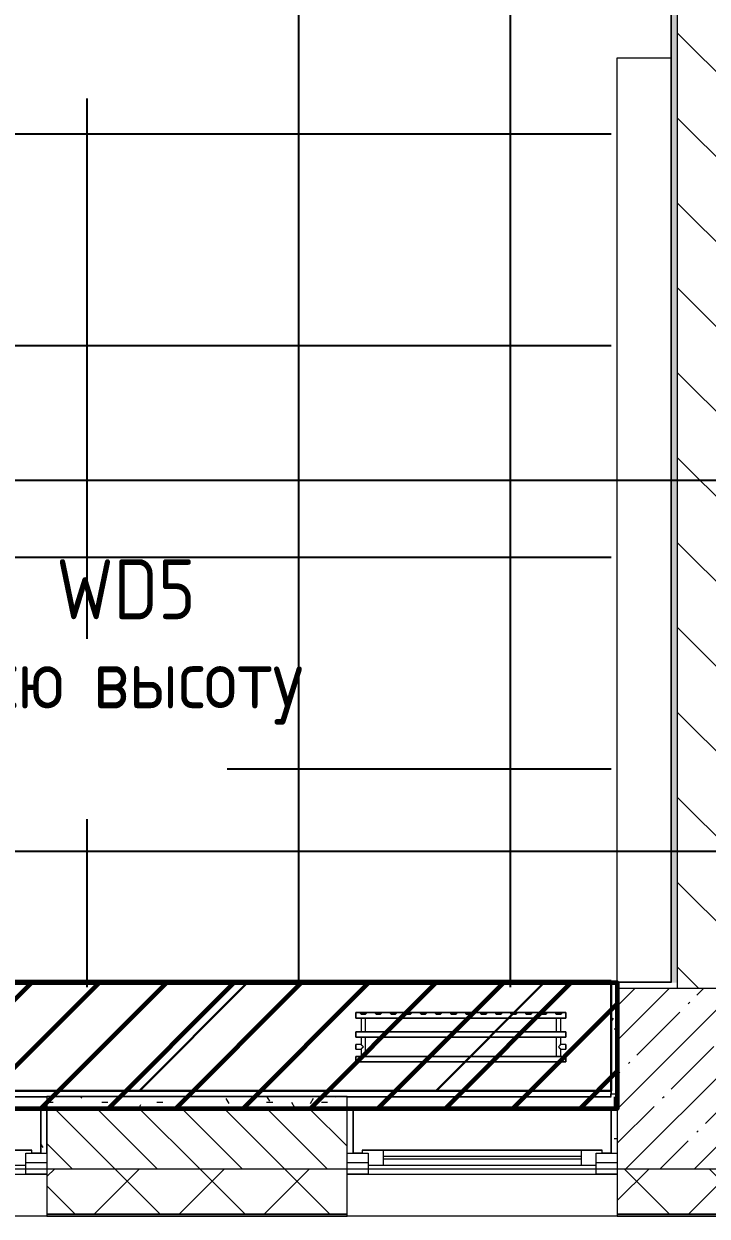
# Model space of a CAD drawing. Header units: millimetres. Extents: x -213911 to 415037, y -3642 to 107391.
# Drawn here: x 27298 to 29574, y -394 to 3577 of the extents above; entities that cross this region are included whole.
import ezdxf

# ---------------------------------------------------------------- set-up
doc = ezdxf.new("R2010")
doc.units = ezdxf.units.MM
for name, color, linetype, lineweight in [('1)CF2', 3, 'Continuous', 30), ('5.5) Перег WD5', 3, 'Continuous', 40), ('7.7) CF4 монтаж НЗ', 134, 'Continuous', 60), ('A-FLOR', 7, 'Continuous', 9), ('A-GLAZ', 7, 'Continuous', 9), ('A-GLAZ-1', 7, 'Continuous', 5), ('A-WALL', 7, 'Continuous', 5), ('I-WALL', 7, 'Continuous', 5), ('S-COLS', 7, 'Continuous', 9), ('S-COLS-1', 7, 'Continuous', 5)]:
    doc.layers.add(name, color=color, linetype=linetype, lineweight=lineweight)
doc.layers.add('3) CF4 монтаж', color=104, linetype='Continuous')
for name, color, linetype, lineweight, true_color in [('A-WALL-1', 9, 'Continuous', 5, 0x808080), ('A-WALL-FNSH-1', 9, 'Continuous', 5, 0x808080), ('M-EQPM-1', 7, 'Continuous', 9, 0xb2b2b2)]:
    doc.layers.add(name, color=color, linetype=linetype, lineweight=lineweight, true_color=true_color)
doc.styles.add('GOST Common_1', font='', dxfattribs={"width": 0.9, "height": 250})
doc.styles.add('ISOCPEUR_1', font='isocpeur.ttf', dxfattribs={"height": 350})
doc.styles.add('ISOCPEUR_4', font='isocpeur.ttf', dxfattribs={"width": 0.9, "height": 1000})
doc.styles.get('GOST Common_1').set_extended_font_data('GOST Common')
doc.dimstyles.new('ISO-2_0_0_9К_Средний_округл2', dxfattribs={"dimscale": 304.8, "dimtxt": 199.196235, "dimasz": 0.492126, "dimexe": 0.393701, "dimexo": 0, "dimgap": 0, "dimtad": 1, "dimdec": 0, "dimrnd": 10, "dimzin": 0, "dimdsep": 46, "dimtxsty": 'ISOCPEUR_1', "dimblk1": 'OBLIQUE', "dimblk2": 'OBLIQUE', "dimsah": 1, "dimcen": 0.09, "dimdle": 0.393701, "dimazin": 0, "dimtfac": 1, "dimtdec": 4, "dimtix": 1, "dimtmove": 0, "dimatfit": 3, "dimfxl": 1, "dimtvp": 1, "dimtolj": 1, "dimtzin": 0, "dimarcsym": 2})
doc.dimstyles.new('ISO-2_0_0_9К_Средний_округл2_1', dxfattribs={"dimscale": 304.8, "dimtxt": 995.981176, "dimasz": 2.46063, "dimexe": 1.968504, "dimexo": 0, "dimgap": 0, "dimtad": 1, "dimdec": 0, "dimrnd": 10, "dimzin": 0, "dimdsep": 46, "dimtxsty": 'ISOCPEUR_4', "dimblk1": 'OBLIQUE', "dimblk2": 'OBLIQUE', "dimsah": 1, "dimcen": 0.09, "dimdle": 1.968504, "dimazin": 0, "dimtfac": 1, "dimtdec": 4, "dimtix": 1, "dimtmove": 0, "dimatfit": 3, "dimfxl": 1, "dimtvp": 1, "dimtolj": 1, "dimtzin": 0, "dimarcsym": 2})
pattern_1 = [(0, (64.7, -136.06), (243.84, 60.96), [20.117, -162.763, 20.117, -162.763, -975.36]), (0, (64.7, -136.06), (243.84, 60.96), [-365.76, 20.117, -345.643, 20.117, -162.763, -426.72]), (0, (64.7, -136.06), (243.84, 60.96), [-914.4, 20.117, -101.803, 20.117, -284.683]), (120, (156.14, -105.58), (-174.71291, 180.69163), [20.117, -162.763, 20.117, -162.763, -975.36]), (120, (156.14, -105.58), (-174.71291, 180.69163), [-365.76, 20.117, -345.643, 20.117, -162.763, -426.72]), (120, (156.14, -105.58), (-174.71291, 180.69163), [-914.4, 20.117, -101.803, 20.117, -284.683]), (240, (186.62, 16.34), (-69.12709, -241.65163), [20.117, -162.763, 20.117, -162.763, -975.36]), (240, (186.62, 16.34), (-69.12709, -241.65163), [-365.76, 20.117, -345.643, 20.117, -162.763, -426.72]), (240, (186.62, 16.34), (-69.12709, -241.65163), [-914.4, 20.117, -101.803, 20.117, -284.683])]

# ---------------------------------------------------------------- blocks, each defined once
blk = doc.blocks.new('BSC_Колонна _Прямоугольная - 600х600-V6-Объем проектирования 1 этажа')
at = {"layer": 'S-COLS-1'}
h = blk.add_hatch(dxfattribs=at)
h.set_pattern_fill('FP_10', color=256, style=0, pattern_type=2)
h.set_pattern_definition([(45, (-29509.74, -200), (-114.04925, 114.04925), []), (45, (-29395.7, -200), (-114.04925, 114.04925), [201.613, -40.323, 6.706, -33.617])])
h.paths.add_polyline_path([(300, -300), (300, 300), (-300, 300), (-300, -300)])
for p, q in [((300, 300), (-300, 300)), ((-300, 300), (-300, -300)), ((300, -300), (300, 300)), ((-300, -300), (300, -300))]:
    blk.add_line(p, q, dxfattribs=at)
blk = doc.blocks.new('120_Окно_СКБ_1Ст - 120_Окно_СКБ_1Ст 900х2500_h_-V150-Объем проектирования 1 этажа')
at = {"layer": 'A-GLAZ'}
for p, q in [((-450, -127), (-450, -57)), ((-450, -57), (-380, -57)), ((-380, -57), (-380, -127)), ((380, -127), (380, -57)), ((380, -57), (450, -57)), ((450, -57), (450, -127)), ((380, -87), (-380, -87)), ((-380, -87), (-380, -127)), ((-330, -137), (-330, -87)), ((330, -137), (330, -87)), ((380, -127), (380, -87)), ((-380, -127), (-450, -127)), ((-380, -127), (-400, -127)), ((-400, -127), (-400, -137)), ((-400, -137), (400, -137)), ((400, -137), (-400, -137)), ((450, -127), (380, -127)), ((400, -127), (380, -127)), ((400, -137), (400, -127))]:
    blk.add_line(p, q, dxfattribs=at)
at = {"layer": 'A-GLAZ-1'}
for p, q in [((450, -57), (-450, -57)), ((-330, -107), (330, -107)), ((330, -117), (-330, -117)), ((-430, -127), (-400, -127)), ((400, -127), (430, -127))]:
    blk.add_line(p, q, dxfattribs=at)
blk = doc.blocks.new('120_Окно_СКБ_1Ст - 120_Окно_СКБ_1Ст 900х2500_h_-V151-Объем проектирования 1 этажа')
at = {"layer": 'A-GLAZ'}
for p, q in [((-450, -127), (-450, -57)), ((-450, -57), (-380, -57)), ((-380, -57), (-380, -127)), ((380, -127), (380, -57)), ((380, -57), (450, -57)), ((450, -57), (450, -127)), ((380, -87), (-380, -87)), ((-380, -87), (-380, -127)), ((-330, -137), (-330, -87)), ((330, -137), (330, -87)), ((380, -127), (380, -87)), ((-380, -127), (-450, -127)), ((-380, -127), (-400, -127)), ((-400, -127), (-400, -137)), ((-400, -137), (400, -137)), ((400, -137), (-400, -137)), ((450, -127), (380, -127)), ((400, -127), (380, -127)), ((400, -137), (400, -127))]:
    blk.add_line(p, q, dxfattribs=at)
at = {"layer": 'A-GLAZ-1'}
for p, q in [((450, -57), (-450, -57)), ((-330, -107), (330, -107)), ((330, -117), (-330, -117)), ((-430, -127), (-400, -127)), ((400, -127), (430, -127))]:
    blk.add_line(p, q, dxfattribs=at)
blk = doc.blocks.new('radiator_prado_classic_z_tip_30_po exemplyaru - Classic Z Тип 30-500-V224-Объем проектирования 1 этажа')
at = {"layer": 'M-EQPM-1'}
for p, q in [((0, 228), (0, 210)), ((700, 228), (0, 228)), ((0, 210), (0, 228)), ((0, 228), (12.5, 228)), ((0, 210), (700, 210)), ((17.8, 210), (0, 210)), ((12.5, 228), (37.5, 228)), ((37.5, 228), (12.5, 228)), ((12.5, 228), (37.5, 228)), ((12.5, 228), (17.5, 223)), ((12.5, 228), (17.5, 223)), ((32.5, 223), (17.5, 223)), ((17.5, 223), (32.5, 223)), ((17.5, 210), (17.5, 164)), ((17.5, 210), (17.5, 164)), ((17.8, 210), (17.5, 210)), ((17.5, 210), (17.8, 210)), ((17.8, 210), (17.5, 210)), ((17.5, 210), (32.5, 210)), ((32.2, 210), (17.8, 210)), ((17.8, 210), (32.2, 210)), ((23.1, 210), (17.8, 210)), ((26.9, 210), (23.1, 210)), ((32.2, 210), (26.9, 210)), ((32.5, 210), (32.2, 210)), ((32.2, 210), (32.5, 210)), ((32.5, 210), (32.2, 210)), ((667.8, 210), (32.2, 210)), ((32.5, 223), (37.5, 228)), ((37.5, 228), (32.5, 223)), ((32.5, 164), (32.5, 210)), ((32.5, 164), (32.5, 210)), ((37.5, 228), (62.5, 228)), ((62.5, 228), (87.5, 228)), ((87.5, 228), (62.5, 228)), ((62.5, 228), (87.5, 228)), ((62.5, 228), (67.5, 223)), ((62.5, 228), (67.5, 223)), ((82.5, 223), (67.5, 223)), ((67.5, 223), (82.5, 223)), ((82.5, 223), (87.5, 228)), ((87.5, 228), (82.5, 223)), ((87.5, 228), (112.5, 228)), ((112.5, 228), (137.5, 228)), ((137.5, 228), (112.5, 228)), ((112.5, 228), (137.5, 228)), ((112.5, 228), (117.5, 223)), ((112.5, 228), (117.5, 223)), ((132.5, 223), (117.5, 223)), ((117.5, 223), (132.5, 223)), ((132.5, 223), (137.5, 228)), ((137.5, 228), (132.5, 223)), ((137.5, 228), (162.5, 228)), ((162.5, 228), (187.5, 228)), ((187.5, 228), (162.5, 228)), ((162.5, 228), (187.5, 228)), ((162.5, 228), (167.5, 223)), ((162.5, 228), (167.5, 223)), ((182.5, 223), (167.5, 223)), ((167.5, 223), (182.5, 223)), ((182.5, 223), (187.5, 228)), ((187.5, 228), (182.5, 223)), ((187.5, 228), (212.5, 228)), ((212.5, 228), (237.5, 228)), ((237.5, 228), (212.5, 228)), ((212.5, 228), (237.5, 228)), ((212.5, 228), (217.5, 223)), ((212.5, 228), (217.5, 223)), ((232.5, 223), (217.5, 223)), ((217.5, 223), (232.5, 223)), ((232.5, 223), (237.5, 228)), ((237.5, 228), (232.5, 223)), ((237.5, 228), (262.5, 228)), ((262.5, 228), (287.5, 228)), ((287.5, 228), (262.5, 228)), ((262.5, 228), (287.5, 228)), ((262.5, 228), (267.5, 223)), ((262.5, 228), (267.5, 223)), ((282.5, 223), (267.5, 223)), ((267.5, 223), (282.5, 223)), ((282.5, 223), (287.5, 228)), ((287.5, 228), (282.5, 223)), ((287.5, 228), (312.5, 228)), ((312.5, 228), (337.5, 228)), ((337.5, 228), (312.5, 228)), ((312.5, 228), (337.5, 228)), ((312.5, 228), (317.5, 223)), ((312.5, 228), (317.5, 223)), ((332.5, 223), (317.5, 223)), ((317.5, 223), (332.5, 223)), ((332.5, 223), (337.5, 228)), ((337.5, 228), (332.5, 223)), ((337.5, 228), (362.5, 228)), ((362.5, 228), (387.5, 228)), ((387.5, 228), (362.5, 228)), ((362.5, 228), (387.5, 228)), ((362.5, 228), (367.5, 223)), ((362.5, 228), (367.5, 223)), ((382.5, 223), (367.5, 223)), ((367.5, 223), (382.5, 223)), ((382.5, 223), (387.5, 228)), ((387.5, 228), (382.5, 223)), ((387.5, 228), (412.5, 228)), ((412.5, 228), (437.5, 228)), ((437.5, 228), (412.5, 228)), ((412.5, 228), (437.5, 228)), ((412.5, 228), (417.5, 223)), ((412.5, 228), (417.5, 223)), ((432.5, 223), (417.5, 223)), ((417.5, 223), (432.5, 223)), ((432.5, 223), (437.5, 228)), ((437.5, 228), (432.5, 223)), ((437.5, 228), (462.5, 228)), ((462.5, 228), (487.5, 228)), ((487.5, 228), (462.5, 228)), ((462.5, 228), (487.5, 228)), ((462.5, 228), (467.5, 223)), ((462.5, 228), (467.5, 223)), ((482.5, 223), (467.5, 223)), ((467.5, 223), (482.5, 223)), ((482.5, 223), (487.5, 228)), ((487.5, 228), (482.5, 223)), ((487.5, 228), (512.5, 228)), ((512.5, 228), (537.5, 228)), ((537.5, 228), (512.5, 228)), ((512.5, 228), (537.5, 228)), ((512.5, 228), (517.5, 223)), ((512.5, 228), (517.5, 223)), ((532.5, 223), (517.5, 223)), ((517.5, 223), (532.5, 223)), ((532.5, 223), (537.5, 228)), ((537.5, 228), (532.5, 223)), ((537.5, 228), (562.5, 228)), ((562.5, 228), (587.5, 228)), ((587.5, 228), (562.5, 228)), ((562.5, 228), (587.5, 228)), ((562.5, 228), (567.5, 223)), ((562.5, 228), (567.5, 223)), ((582.5, 223), (567.5, 223)), ((567.5, 223), (582.5, 223)), ((582.5, 223), (587.5, 228)), ((587.5, 228), (582.5, 223)), ((587.5, 228), (612.5, 228)), ((612.5, 228), (637.5, 228)), ((637.5, 228), (612.5, 228)), ((612.5, 228), (637.5, 228)), ((612.5, 228), (617.5, 223)), ((617.5, 223), (612.5, 228)), ((632.5, 223), (617.5, 223)), ((617.5, 223), (632.5, 223)), ((632.5, 223), (637.5, 228)), ((637.5, 228), (632.5, 223)), ((637.5, 228), (662.5, 228)), ((662.5, 228), (687.5, 228)), ((687.5, 228), (662.5, 228)), ((662.5, 228), (687.5, 228)), ((662.5, 228), (667.5, 223)), ((662.5, 228), (667.5, 223)), ((682.5, 223), (667.5, 223)), ((667.5, 223), (682.5, 223)), ((667.5, 210), (667.5, 164)), ((667.5, 210), (667.5, 164)), ((667.8, 210), (667.5, 210)), ((667.5, 210), (682.5, 210)), ((667.8, 210), (667.5, 210)), ((667.5, 210), (667.8, 210)), ((682.2, 210), (667.8, 210)), ((682.2, 210), (667.8, 210)), ((667.8, 210), (668.5, 210)), ((668.5, 210), (682.2, 210)), ((682.5, 210), (682.2, 210)), ((682.5, 210), (682.2, 210)), ((682.2, 210), (682.5, 210)), ((700, 210), (682.2, 210)), ((682.5, 223), (687.5, 228)), ((687.5, 228), (682.5, 223)), ((682.5, 164), (682.5, 210)), ((682.5, 164), (682.5, 210)), ((687.5, 228), (700, 228)), ((700, 210), (700, 228)), ((700, 228), (700, 210)), ((700, 164), (0, 164)), ((0, 164), (0, 146)), ((0, 146), (0, 164)), ((0, 164), (17.8, 164)), ((17.8, 164), (17.5, 164)), ((17.5, 164), (17.8, 164)), ((17.8, 164), (17.5, 164)), ((17.5, 164), (32.5, 164)), ((32.2, 164), (17.8, 164)), ((17.8, 164), (32.2, 164)), ((32.2, 164), (17.8, 164)), ((32.5, 164), (32.2, 164)), ((32.2, 164), (32.5, 164)), ((32.5, 164), (32.2, 164)), ((32.2, 164), (667.8, 164)), ((667.8, 164), (667.5, 164)), ((667.5, 164), (682.5, 164)), ((667.8, 164), (667.5, 164)), ((667.5, 164), (667.8, 164)), ((669.7, 164), (667.8, 164)), ((682.2, 164), (667.8, 164)), ((667.8, 164), (673.1, 164)), ((675, 164), (669.7, 164)), ((673.1, 164), (682.2, 164)), ((680.3, 164), (675, 164)), ((682.2, 164), (680.3, 164)), ((682.5, 164), (682.2, 164)), ((682.5, 164), (682.2, 164)), ((682.2, 164), (682.5, 164)), ((682.2, 164), (700, 164)), ((700, 146), (700, 164)), ((700, 164), (700, 146)), ((0, 146), (700, 146)), ((18.5, 146), (0, 146)), ((17.5, 121.5), (0, 121.5)), ((17.5, 121.5), (0, 121.5)), ((0, 121.5), (0, 120.5)), ((0, 106.5), (0, 121.5)), ((0, 120.5), (0, 107.5)), ((0, 120.5), (0, 119.3)), ((0, 114), (0, 120.5)), ((0, 120.5), (0, 120.5)), ((0, 119.3), (0, 117.8)), ((17.5, 146), (17.5, 121.5)), ((17.5, 146), (17.5, 121.5)), ((17.5, 146), (18.5, 146)), ((18.5, 146), (17.5, 146)), ((17.5, 146), (18.5, 146)), ((32.5, 146), (17.5, 146)), ((18.5, 146), (32.2, 146)), ((19.7, 146), (18.5, 146)), ((18.5, 146), (32.2, 146)), ((21.2, 146), (19.7, 146)), ((23.1, 146), (21.2, 146)), ((25, 146), (23.1, 146)), ((26.9, 146), (25, 146)), ((28.7, 146), (26.9, 146)), ((30.3, 146), (28.7, 146)), ((31.5, 146), (30.3, 146)), ((32.2, 146), (31.5, 146)), ((32.2, 146), (32.5, 146)), ((32.5, 146), (32.2, 146)), ((32.2, 146), (32.5, 146)), ((667.8, 146), (32.2, 146)), ((32.5, 82), (32.5, 146)), ((32.5, 82), (32.5, 146)), ((667.5, 146), (667.5, 82)), ((667.5, 146), (667.5, 82)), ((667.5, 146), (667.8, 146)), ((682.5, 146), (667.5, 146)), ((667.5, 146), (667.8, 146)), ((667.8, 146), (667.5, 146)), ((667.8, 146), (681.5, 146)), ((667.8, 146), (681.5, 146)), ((673.1, 146), (667.8, 146)), ((681.5, 146), (673.1, 146)), ((681.5, 146), (682.5, 146)), ((681.5, 146), (682.5, 146)), ((682.5, 146), (681.5, 146)), ((700, 146), (681.5, 146)), ((682.5, 121.5), (682.5, 146)), ((682.5, 121.5), (682.5, 146)), ((700, 121.5), (682.5, 121.5)), ((700, 121.5), (682.5, 121.5)), ((700, 121.5), (700, 106.5)), ((700, 120.5), (700, 121.5)), ((700, 121.5), (700, 120.5)), ((700, 120.5), (700, 121.5)), ((700, 107.5), (700, 120.5)), ((700, 120.5), (700, 107.5)), ((700, 117.8), (700, 120.5)), ((0, 117.8), (0, 114)), ((0, 114), (0, 110.3)), ((0, 107.5), (0, 114)), ((0, 110.3), (0, 108.7)), ((0, 108.7), (0, 107.5)), ((0, 107.5), (0, 106.5)), ((0, 107.5), (0, 107.5)), ((0, 106.5), (17.5, 106.5)), ((0, 106.5), (17.5, 106.5)), ((700, 82), (0, 82)), ((0, 82), (0, 64)), ((0, 64), (0, 82)), ((0, 82), (18.5, 82)), ((17.5, 106.5), (17.5, 82)), ((17.5, 106.5), (17.5, 82)), ((18.5, 82), (17.5, 82)), ((17.5, 82), (18.5, 82)), ((18.5, 82), (17.5, 82)), ((17.5, 82), (32.5, 82)), ((32.2, 82), (18.5, 82)), ((18.5, 82), (19.7, 82)), ((21.2, 82), (18.5, 82)), ((19.7, 82), (21.2, 82)), ((21.2, 82), (23.1, 82)), ((32.2, 82), (21.2, 82)), ((23.1, 82), (25, 82)), ((25, 82), (26.9, 82)), ((26.9, 82), (28.7, 82)), ((28.7, 82), (32.2, 82)), ((32.5, 82), (32.2, 82)), ((32.2, 82), (32.5, 82)), ((32.5, 82), (32.2, 82)), ((32.2, 82), (667.8, 82)), ((667.8, 82), (667.5, 82)), ((667.5, 82), (682.5, 82)), ((667.8, 82), (667.5, 82)), ((667.5, 82), (667.8, 82)), ((675, 82), (667.8, 82)), ((681.5, 82), (667.8, 82)), ((667.8, 82), (671.2, 82)), ((671.2, 82), (681.5, 82)), ((681.5, 82), (675, 82)), ((682.5, 82), (681.5, 82)), ((682.5, 82), (681.5, 82)), ((681.5, 82), (682.5, 82)), ((681.5, 82), (700, 82)), ((682.5, 82), (682.5, 106.5)), ((682.5, 106.5), (700, 106.5)), ((682.5, 82), (682.5, 106.5)), ((682.5, 106.5), (700, 106.5)), ((700, 107.5), (700, 117.8)), ((700, 106.5), (700, 107.5)), ((700, 107.5), (700, 106.5)), ((700, 106.5), (700, 107.5)), ((700, 64), (700, 82)), ((700, 82), (700, 64)), ((700, 64), (0, 64)), ((0, 64), (700, 64))]:
    blk.add_line(p, q, dxfattribs=at)
for points, knots in [([(18.5, 120.5), (18.4, 120.6), (18.3, 120.7), (18.1, 120.9), (17.9, 121.1), (17.8, 121.2), (17.7, 121.3), (17.5, 121.5), (17.5, 121.5), (17.5, 121.5)], [0.7142857, 0.7142857, 0.7142857, 0.7142857, 0.75, 0.7857143, 0.8214286, 0.8571429, 0.8928571, 0.9285714, 1, 1, 1, 1]), ([(17.5, 121.5), (17.5, 121.5), (17.5, 121.5), (17.7, 121.3), (17.8, 121.2), (17.9, 121.1), (18.1, 120.9), (18.3, 120.7), (18.4, 120.6), (18.5, 120.5)], [0, 0, 0, 0, 0.0714286, 0.1071429, 0.1428571, 0.1785714, 0.2142857, 0.25, 0.2857143, 0.2857143, 0.2857143, 0.2857143]), ([(17.5, 121.5), (17.5, 121.5), (17.5, 121.5), (17.7, 121.3), (17.8, 121.2), (17.9, 121.1), (18.1, 120.9), (18.3, 120.7), (18.4, 120.6), (18.5, 120.5)], [0, 0, 0, 0, 0.0714286, 0.1071429, 0.1428571, 0.1785714, 0.2142857, 0.25, 0.2857143, 0.2857143, 0.2857143, 0.2857143]), ([(25, 114), (24.5, 114.5), (23.6, 115.4), (22.4, 116.6), (21.6, 117.4), (21.1, 117.9), (20.8, 118.2), (20.5, 118.5), (20.2, 118.8), (19.8, 119.1), (19.6, 119.4), (19.3, 119.7), (19, 120), (18.7, 120.3), (18.5, 120.5), (18.3, 120.7), (18.1, 120.9), (17.9, 121.1), (17.8, 121.2), (17.7, 121.3), (17.5, 121.5), (17.5, 121.5), (17.5, 121.5)], [0, 0, 0, 0, 0.142857, 0.285714, 0.357143, 0.392857, 0.428571, 0.464286, 0.5, 0.535714, 0.571429, 0.607143, 0.642857, 0.678571, 0.714286, 0.75, 0.785714, 0.821429, 0.857143, 0.892857, 0.928571, 1, 1, 1, 1]), ([(22.1, 116.9), (21.9, 117.1), (21.6, 117.4), (21.1, 117.9), (20.8, 118.2), (20.5, 118.5), (20.2, 118.8), (19.9, 119.2), (19.7, 119.3), (19.6, 119.4)], [0.2857143, 0.2857143, 0.2857143, 0.2857143, 0.3571429, 0.3928571, 0.4285714, 0.4642857, 0.5, 0.5357143, 0.5714286, 0.5714286, 0.5714286, 0.5714286]), ([(19.6, 119.4), (19.7, 119.3), (19.9, 119.2), (20.3, 118.7), (20.6, 118.4), (20.8, 118.2)], [0.4285714, 0.4285714, 0.4285714, 0.4285714, 0.4642857, 0.5, 0.5714286, 0.5714286, 0.5714286, 0.5714286]), ([(19.6, 119.4), (19.7, 119.3), (19.8, 119.1), (20.3, 118.7), (20.7, 118.3), (21.1, 117.9), (21.6, 117.4), (21.9, 117.1), (22.1, 116.9)], [0.4285714, 0.4285714, 0.4285714, 0.4285714, 0.4642857, 0.5, 0.5714286, 0.6071429, 0.6428571, 0.7142857, 0.7142857, 0.7142857, 0.7142857]), ([(675, 114), (675.5, 114.5), (676.4, 115.4), (677.6, 116.6), (678.4, 117.4), (678.9, 117.9), (679.2, 118.2), (679.5, 118.5), (679.8, 118.8), (680.1, 119.2), (680.4, 119.4), (680.7, 119.7), (681, 120), (681.3, 120.3), (681.5, 120.5), (681.7, 120.7), (681.9, 120.9), (682.1, 121.1), (682.2, 121.2), (682.3, 121.3), (682.5, 121.5), (682.5, 121.5), (682.5, 121.5)], [0, 0, 0, 0, 0.142857, 0.285714, 0.357143, 0.392857, 0.428571, 0.464286, 0.5, 0.535714, 0.571429, 0.607143, 0.642857, 0.678571, 0.714286, 0.75, 0.785714, 0.821429, 0.857143, 0.892857, 0.928571, 1, 1, 1, 1]), ([(680.4, 119.4), (680.3, 119.3), (680.1, 119.2), (679.7, 118.7), (679.3, 118.3), (678.9, 117.9), (678.4, 117.4), (678.1, 117.1), (677.9, 116.9)], [0.4285714, 0.4285714, 0.4285714, 0.4285714, 0.4642857, 0.5, 0.5714286, 0.6071429, 0.6428571, 0.7142857, 0.7142857, 0.7142857, 0.7142857]), ([(680.4, 119.4), (680.3, 119.3), (680.1, 119.2), (679.7, 118.7), (679.3, 118.3), (678.9, 117.9), (678.4, 117.4), (678.1, 117.1), (677.9, 116.9)], [0.4285714, 0.4285714, 0.4285714, 0.4285714, 0.4642857, 0.5, 0.5714286, 0.6071429, 0.6428571, 0.7142857, 0.7142857, 0.7142857, 0.7142857]), ([(677.9, 116.9), (678.1, 117.1), (678.4, 117.4), (678.9, 117.9), (679.2, 118.2), (679.5, 118.5), (679.8, 118.8), (680.1, 119.2), (680.3, 119.3), (680.4, 119.4)], [0.2857143, 0.2857143, 0.2857143, 0.2857143, 0.3571429, 0.3928571, 0.4285714, 0.4642857, 0.5, 0.5357143, 0.5714286, 0.5714286, 0.5714286, 0.5714286]), ([(682.5, 121.5), (682.5, 121.5), (682.5, 121.5), (682.3, 121.3), (682.2, 121.2), (682.1, 121.1), (681.9, 120.9), (681.7, 120.7), (681.6, 120.6), (681.5, 120.5)], [0, 0, 0, 0, 0.0714286, 0.1071429, 0.1428571, 0.1785714, 0.2142857, 0.25, 0.2857143, 0.2857143, 0.2857143, 0.2857143]), ([(682.5, 121.5), (682.5, 121.5), (682.5, 121.5), (682.3, 121.3), (682.2, 121.2), (682.1, 121.1), (681.9, 120.9), (681.7, 120.7), (681.6, 120.6), (681.5, 120.5)], [0, 0, 0, 0, 0.0714286, 0.1071429, 0.1428571, 0.1785714, 0.2142857, 0.25, 0.2857143, 0.2857143, 0.2857143, 0.2857143]), ([(681.5, 120.5), (681.6, 120.6), (681.7, 120.7), (681.9, 120.9), (682.1, 121.1), (682.2, 121.2), (682.3, 121.3), (682.5, 121.5), (682.5, 121.5), (682.5, 121.5)], [0.7142857, 0.7142857, 0.7142857, 0.7142857, 0.75, 0.7857143, 0.8214286, 0.8571429, 0.8928571, 0.9285714, 1, 1, 1, 1]), ([(17.5, 106.5), (17.5, 106.5), (17.5, 106.5), (17.7, 106.7), (17.8, 106.8), (17.9, 106.9), (18.1, 107.1), (18.3, 107.3), (18.5, 107.5), (18.7, 107.7), (19, 108), (19.3, 108.3), (19.6, 108.6), (19.8, 108.9), (20.3, 109.3), (20.7, 109.7), (21.1, 110.1), (21.6, 110.6), (22.4, 111.4), (23.6, 112.6), (24.5, 113.5), (25, 114)], [0, 0, 0, 0, 0.071429, 0.107143, 0.142857, 0.178571, 0.214286, 0.25, 0.285714, 0.321429, 0.357143, 0.392857, 0.428571, 0.464286, 0.5, 0.571429, 0.607143, 0.642857, 0.714286, 0.857143, 1, 1, 1, 1]), ([(17.5, 106.5), (17.5, 106.5), (17.5, 106.5), (17.7, 106.7), (17.8, 106.8), (17.9, 106.9), (18.1, 107.1), (18.3, 107.3), (18.4, 107.4), (18.5, 107.5)], [0, 0, 0, 0, 0.0714286, 0.1071429, 0.1428571, 0.1785714, 0.2142857, 0.25, 0.2857143, 0.2857143, 0.2857143, 0.2857143]), ([(18.5, 107.5), (18.4, 107.4), (18.3, 107.3), (18.1, 107.1), (17.9, 106.9), (17.8, 106.8), (17.7, 106.7), (17.5, 106.5), (17.5, 106.5), (17.5, 106.5)], [0.7142857, 0.7142857, 0.7142857, 0.7142857, 0.75, 0.7857143, 0.8214286, 0.8571429, 0.8928571, 0.9285714, 1, 1, 1, 1]), ([(18.5, 107.5), (18.4, 107.4), (18.3, 107.3), (18.1, 107.1), (17.9, 106.9), (17.8, 106.8), (17.7, 106.7), (17.5, 106.5), (17.5, 106.5), (17.5, 106.5)], [0.7142857, 0.7142857, 0.7142857, 0.7142857, 0.75, 0.7857143, 0.8214286, 0.8571429, 0.8928571, 0.9285714, 1, 1, 1, 1]), ([(19.6, 108.6), (19.7, 108.7), (19.9, 108.8), (20.3, 109.3), (20.7, 109.7), (21.1, 110.1), (21.6, 110.6), (21.9, 110.9), (22.1, 111.1)], [0.4285714, 0.4285714, 0.4285714, 0.4285714, 0.4642857, 0.5, 0.5714286, 0.6071429, 0.6428571, 0.7142857, 0.7142857, 0.7142857, 0.7142857]), ([(22.1, 111.1), (21.9, 110.9), (21.6, 110.6), (21.1, 110.1), (20.8, 109.8), (20.5, 109.5), (20.2, 109.2), (19.8, 108.9), (19.7, 108.7), (19.6, 108.6)], [0.2857143, 0.2857143, 0.2857143, 0.2857143, 0.3571429, 0.3928571, 0.4285714, 0.4642857, 0.5, 0.5357143, 0.5714286, 0.5714286, 0.5714286, 0.5714286]), ([(20.8, 118.2), (20.9, 118.1), (21.1, 117.9), (21.6, 117.4), (21.9, 117.1), (22.1, 116.9)], [0.5714286, 0.5714286, 0.5714286, 0.5714286, 0.6071429, 0.6428571, 0.7142857, 0.7142857, 0.7142857, 0.7142857]), ([(22.1, 111.1), (21.9, 110.9), (21.6, 110.6), (21.1, 110.1), (20.9, 109.9), (20.8, 109.8)], [0.2857143, 0.2857143, 0.2857143, 0.2857143, 0.3571429, 0.3928571, 0.4285714, 0.4285714, 0.4285714, 0.4285714]), ([(682.5, 106.5), (682.5, 106.5), (682.5, 106.5), (682.3, 106.7), (682.2, 106.8), (682.1, 106.9), (681.9, 107.1), (681.7, 107.3), (681.5, 107.5), (681.3, 107.7), (681, 108), (680.7, 108.3), (680.4, 108.6), (680.1, 108.8), (679.7, 109.3), (679.3, 109.7), (678.9, 110.1), (678.4, 110.6), (677.6, 111.4), (676.4, 112.6), (675.5, 113.5), (675, 114)], [0, 0, 0, 0, 0.071429, 0.107143, 0.142857, 0.178571, 0.214286, 0.25, 0.285714, 0.321429, 0.357143, 0.392857, 0.428571, 0.464286, 0.5, 0.571429, 0.607143, 0.642857, 0.714286, 0.857143, 1, 1, 1, 1]), ([(677.9, 111.1), (678.1, 110.9), (678.4, 110.6), (678.9, 110.1), (679.2, 109.8), (679.5, 109.5), (679.8, 109.2), (680.1, 108.8), (680.3, 108.7), (680.4, 108.6)], [0.2857143, 0.2857143, 0.2857143, 0.2857143, 0.3571429, 0.3928571, 0.4285714, 0.4642857, 0.5, 0.5357143, 0.5714286, 0.5714286, 0.5714286, 0.5714286]), ([(677.9, 111.1), (678.1, 110.9), (678.4, 110.6), (678.9, 110.1), (679.2, 109.8), (679.5, 109.5), (679.8, 109.2), (680.1, 108.8), (680.3, 108.7), (680.4, 108.6)], [0.2857143, 0.2857143, 0.2857143, 0.2857143, 0.3571429, 0.3928571, 0.4285714, 0.4642857, 0.5, 0.5357143, 0.5714286, 0.5714286, 0.5714286, 0.5714286]), ([(680.4, 108.6), (680.3, 108.7), (680.1, 108.8), (679.7, 109.3), (679.3, 109.7), (678.9, 110.1), (678.4, 110.6), (678.1, 110.9), (677.9, 111.1)], [0.4285714, 0.4285714, 0.4285714, 0.4285714, 0.4642857, 0.5, 0.5714286, 0.6071429, 0.6428571, 0.7142857, 0.7142857, 0.7142857, 0.7142857]), ([(681.5, 107.5), (681.6, 107.4), (681.7, 107.3), (681.9, 107.1), (682.1, 106.9), (682.2, 106.8), (682.3, 106.7), (682.5, 106.5), (682.5, 106.5), (682.5, 106.5)], [0.7142857, 0.7142857, 0.7142857, 0.7142857, 0.75, 0.7857143, 0.8214286, 0.8571429, 0.8928571, 0.9285714, 1, 1, 1, 1]), ([(681.5, 107.5), (681.6, 107.4), (681.7, 107.3), (681.9, 107.1), (682.1, 106.9), (682.2, 106.8), (682.3, 106.7), (682.5, 106.5), (682.5, 106.5), (682.5, 106.5)], [0.7142857, 0.7142857, 0.7142857, 0.7142857, 0.75, 0.7857143, 0.8214286, 0.8571429, 0.8928571, 0.9285714, 1, 1, 1, 1]), ([(682.5, 106.5), (682.5, 106.5), (682.5, 106.5), (682.3, 106.7), (682.2, 106.8), (682.1, 106.9), (681.9, 107.1), (681.7, 107.3), (681.6, 107.4), (681.5, 107.5)], [0, 0, 0, 0, 0.0714286, 0.1071429, 0.1428571, 0.1785714, 0.2142857, 0.25, 0.2857143, 0.2857143, 0.2857143, 0.2857143])]:
    blk.add_open_spline(points, degree=3, knots=knots, dxfattribs=at)
for points in [[(19.6, 119.4), (19.5, 119.5), (19.3, 119.7), (19, 120), (18.7, 120.3), (18.6, 120.4), (18.5, 120.5)], [(18.5, 120.5), (18.6, 120.4), (18.7, 120.3), (19, 120), (19.3, 119.7), (19.5, 119.5), (19.6, 119.4)], [(18.5, 120.5), (18.6, 120.4), (18.7, 120.3), (19, 120), (19.3, 119.7), (19.5, 119.5), (19.6, 119.4)], [(681.5, 120.5), (681.4, 120.4), (681.3, 120.3), (681, 120), (680.7, 119.7), (680.5, 119.5), (680.4, 119.4)], [(681.5, 120.5), (681.4, 120.4), (681.3, 120.3), (681, 120), (680.7, 119.7), (680.5, 119.5), (680.4, 119.4)], [(680.4, 119.4), (680.5, 119.5), (680.7, 119.7), (681, 120), (681.3, 120.3), (681.4, 120.4), (681.5, 120.5)], [(18.5, 107.5), (18.6, 107.6), (18.7, 107.7), (19, 108), (19.3, 108.3), (19.5, 108.5), (19.6, 108.6)], [(19.6, 108.6), (19.5, 108.5), (19.3, 108.3), (19, 108), (18.7, 107.7), (18.6, 107.6), (18.5, 107.5)], [(19.6, 108.6), (19.5, 108.5), (19.3, 108.3), (19, 108), (18.7, 107.7), (18.6, 107.6), (18.5, 107.5)], [(20.8, 109.8), (20.7, 109.7), (20.5, 109.5), (20.2, 109.2), (19.9, 108.8), (19.7, 108.7), (19.6, 108.6)], [(25, 114), (24.5, 114.5), (23.6, 115.4), (22.6, 116.4), (22.1, 116.9)], [(22.1, 116.9), (22.6, 116.4), (23.6, 115.4), (24.5, 114.5), (25, 114)], [(22.1, 116.9), (22.6, 116.4), (23.6, 115.4), (24.5, 114.5), (25, 114)], [(22.1, 111.1), (22.6, 111.6), (23.6, 112.6), (24.5, 113.5), (25, 114)], [(25, 114), (24.5, 113.5), (23.6, 112.6), (22.6, 111.6), (22.1, 111.1)], [(25, 114), (24.5, 113.5), (23.6, 112.6), (22.6, 111.6), (22.1, 111.1)], [(677.9, 116.9), (677.4, 116.4), (676.4, 115.4), (675.5, 114.5), (675, 114)], [(677.9, 116.9), (677.4, 116.4), (676.4, 115.4), (675.5, 114.5), (675, 114)], [(675, 114), (675.5, 114.5), (676.4, 115.4), (677.4, 116.4), (677.9, 116.9)], [(675, 114), (675.5, 113.5), (676.4, 112.6), (677.4, 111.6), (677.9, 111.1)], [(675, 114), (675.5, 113.5), (676.4, 112.6), (677.4, 111.6), (677.9, 111.1)], [(677.9, 111.1), (677.4, 111.6), (676.4, 112.6), (675.5, 113.5), (675, 114)], [(680.4, 108.6), (680.5, 108.5), (680.7, 108.3), (681, 108), (681.3, 107.7), (681.4, 107.6), (681.5, 107.5)], [(680.4, 108.6), (680.5, 108.5), (680.7, 108.3), (681, 108), (681.3, 107.7), (681.4, 107.6), (681.5, 107.5)], [(681.5, 107.5), (681.4, 107.6), (681.3, 107.7), (681, 108), (680.7, 108.3), (680.5, 108.5), (680.4, 108.6)]]:
    blk.add_open_spline(points, degree=3, dxfattribs=at)
blk = doc.blocks.new('_Oblique')
at = {"color": 0, "linetype": 'ByBlock', "lineweight": -2}
blk.add_line((-0.5, -0.5), (0.5, 0.5), dxfattribs=at)
blk = doc.blocks.new('*D2003')
at = {"layer": '5.5) Перег WD5', "color": 0, "lineweight": -2, "transparency": 16777216}
for p, q in [((22574.7, 383.9), (22574.7, 941.3)), ((22719.7, 383.9), (22719.7, 941.3)), ((22454.7, 821.3), (22719.7, 821.3)), ((22719.7, 821.3), (69769, 821.3))]:
    blk.add_line(p, q, dxfattribs=at)
at = {"layer": 'Defpoints', "color": 0, "transparency": 16777216}
for p in [(22719.7, 821.3), (22574.7, 383.9), (22719.7, 383.9)]:
    blk.add_point(p, dxfattribs=at)
at = {"layer": '5.5) Перег WD5', "color": 0, "lineweight": -2, "transparency": 16777216, "xscale": 304.8, "yscale": 304.8, "zscale": 304.8, "rotation": 180}
blk.add_blockref('_Oblique', (22574.7, 821.3), dxfattribs=at)
at = {"layer": '5.5) Перег WD5', "color": 0, "lineweight": -2, "transparency": 16777216, "xscale": 304.8, "yscale": 304.8, "zscale": 304.8}
blk.add_blockref('_Oblique', (22719.7, 821.3), dxfattribs=at)
at = {"layer": '5.5) Перег WD5', "color": 0, "lineweight": 25, "transparency": 16777216, "insert": (69264.6, 1288), "char_height": 350, "width": 413.715, "attachment_point": 1, "line_spacing_factor": 1.149209, "style": 'ISOCPEUR_1'}
blk.add_mtext('\\A1;150', dxfattribs=at)
blk = doc.blocks.new('*D2005')
at = {"layer": '5.5) Перег WD5', "color": 0, "lineweight": -2, "transparency": 16777216}
for p, q in [((27013.9, 383.9), (27013.9, 688.7)), ((26493.2, 383.9), (27613.9, 383.9)), ((27013.9, -36.1), (27013.9, 383.9)), ((26907.9, -36.1), (27613.9, -36.1)), ((27013.9, -36.1), (27013.9, -340.9))]:
    blk.add_line(p, q, dxfattribs=at)
at = {"layer": 'Defpoints', "color": 0, "transparency": 16777216}
for p in [(26493.2, 383.9), (27013.9, 383.9), (26907.9, -36.1)]:
    blk.add_point(p, dxfattribs=at)
at = {"layer": '5.5) Перег WD5', "color": 0, "lineweight": -2, "transparency": 16777216, "xscale": 304.8, "yscale": 304.8, "zscale": 304.8}
for p, rotation in [((27013.9, 383.9), 270), ((27013.9, -36.1), 90)]:
    blk.add_blockref('_Oblique', p, dxfattribs=dict(at, rotation=rotation))
at = {"layer": '5.5) Перег WD5', "color": 0, "lineweight": 25, "transparency": 16777216, "insert": (26838.9, 173.9), "char_height": 350, "width": 478.071, "attachment_point": 5, "rotation": 90, "style": 'ISOCPEUR_1'}
blk.add_mtext('\\A1;420', dxfattribs=at)
blk = doc.blocks.new('*D2174')
at = {"layer": '7.7) CF4 монтаж НЗ', "color": 0, "lineweight": -2, "transparency": 16777216}
for p, q in [((20795.7, 384.9), (20795.7, 2657.4)), ((47453.7, 364.9), (47453.7, 2657.4)), ((20195.7, 2057.4), (48053.7, 2057.4))]:
    blk.add_line(p, q, dxfattribs=at)
at = {"layer": 'Defpoints', "color": 0, "transparency": 16777216}
for p in [(47453.7, 2057.4), (20795.7, 384.9), (47453.7, 364.9)]:
    blk.add_point(p, dxfattribs=at)
at = {"layer": '7.7) CF4 монтаж НЗ', "color": 0, "lineweight": -2, "transparency": 16777216, "xscale": 750, "yscale": 750, "zscale": 750, "rotation": 180}
blk.add_blockref('_Oblique', (20795.7, 2057.4), dxfattribs=at)
at = {"layer": '7.7) CF4 монтаж НЗ', "color": 0, "lineweight": -2, "transparency": 16777216, "xscale": 750, "yscale": 750, "zscale": 750}
blk.add_blockref('_Oblique', (47453.7, 2057.4), dxfattribs=at)
at = {"layer": '7.7) CF4 монтаж НЗ', "color": 0, "lineweight": 25, "transparency": 16777216, "insert": (34124.7, 2557.4), "char_height": 1000, "attachment_point": 5, "style": 'ISOCPEUR_4'}
blk.add_mtext('\\A1;26660', dxfattribs=at)

msp = doc.modelspace()

# ---------------------------------------------------------------- hatches: boundary and pattern name
at = {"layer": '1)CF2'}
h = msp.add_hatch(dxfattribs=at)
h.set_pattern_fill('ANSI31', color=256, scale=220)
h.paths.add_polyline_path([(29254.4, 383.9), (26494.2, 383.9), (26494.2, 23.9), (29254.4, 23.9)])
h.paths.add_polyline_path([(25603.7, 384.9), (22719.7, 384.9), (22719.7, 3.9), (25603.7, 3.9)])
h.paths.add_polyline_path([(21953.7, 384.9), (20795.7, 384.9), (20795.7, 3.9), (21953.7, 3.9)])
at = {"layer": '3) CF4 монтаж'}
h = msp.add_hatch(dxfattribs=at)
h.set_pattern_fill('ANSI37', color=256, scale=222, angle=45, style=0)
h.set_pattern_definition([(90, (-13372.8, -41900.36), (-704.85, 0), []), (180, (-13372.8, -41900.36), (-6e-14, -704.85), [])])
h.paths.add_polyline_path([(29233.4, 368.1), (29254.4, 368.1), (29254.4, 6817.1), (27584.7, 6817.1), (27584.7, 7507.1), (26224.7, 7507.1), (26224.7, 6817.1), (26204.7, 6817.1), (26204.7, 368.1), (28752.6, 368.1)])
h.paths.add_polyline_path([(22700.7, 368.1), (25604.7, 368.1), (25604.7, 6817.1), (25034.7, 6818.1), (25034.7, 7527.1), (22574.7, 7527.1), (22574.7, 7127.1), (22554.7, 7127.1), (22554.7, 6328.6), (23174.7, 6328.6), (23174.7, 5728.6), (22554.7, 5728.6), (22554.7, 3928.6), (23174.7, 3928.6), (23174.7, 3328.6), (22554.7, 3328.6), (22554.7, 1528.6), (23174.7, 1528.6), (23174.7, 928.6), (22554.7, 928.6), (22554.7, 368.1)])
h.paths.add_polyline_path([(21954.7, 368.1), (21954.7, 5728.6), (20774.7, 5728.6), (20775.7, 368.1), (21933.7, 368.1)])
h.paths.add_polyline_path([(26774.7, 928.6), (26774.7, 1528.6), (27974.7, 1528.6), (27974.7, 928.6), (27426.3, 928.6)])
h.paths.add_polyline_path([(25574.7, 928.6), (24374.7, 928.6), (24374.7, 1528.6), (25574.7, 1528.6), (25574.7, 1181.5)])
h.paths.add_polyline_path([(27974.7, 3328.6), (26774.7, 3328.6), (26774.7, 3928.6), (27974.7, 3928.6), (27974.7, 3536.8)])
h.paths.add_polyline_path([(24773.8, 3328.6), (24374.7, 3328.6), (24374.7, 3928.6), (25574.7, 3928.6), (25574.7, 3328.6)])
h.paths.add_polyline_path([(27804.4, 5728.6), (26774.7, 5728.6), (26774.7, 6328.6), (27974.7, 6328.6), (27974.7, 5728.6)])
h.paths.add_polyline_path([(24773.8, 5728.6), (24374.7, 5728.6), (24374.7, 6328.6), (25574.7, 6328.6), (25574.7, 5728.6), (25034.7, 5728.6)])
h.paths.add_polyline_path([(20774.7, 6061.3), (20774.7, 6061.4), (20774.7, 6328.6), (21039.5, 6328.6), (21039.5, 6362.5), (21169.9, 6328.6), (21954.7, 6328.6), (21954.7, 7127.1), (21934.7, 7127.1), (21934.7, 7507.1), (20774.7, 7507.1), (20774.7, 6725.2), (20810.8, 6590.9), (20774.7, 6590.9), (20774.7, 6061.4)])
at = {"layer": '7.7) CF4 монтаж НЗ'}
h = msp.add_hatch(dxfattribs=at)
h.set_pattern_fill('ANSI31', color=256, scale=50)
h.paths.add_polyline_path([(21953.7, 384.9), (20795.7, 384.9), (20795.7, -36.1), (21953.7, -36.1)])
h.paths.add_polyline_path([(22720.7, 384.9), (25624.7, 384.9), (25624.7, -36.1), (22720.7, -36.1)])
h.paths.add_polyline_path([(26493.2, 383.9), (29274.4, 383.9), (29274.4, -36.1), (26493.2, -36.1)])
at = {"layer": 'A-WALL'}
h = msp.add_hatch(dxfattribs=at)
h.set_pattern_fill('FP_2', color=256, style=0, pattern_type=2)
h.set_pattern_definition([(135, (64.7, -136.06), (-70.71068, -70.71068), [])])
h.paths.add_polyline_path([(7724.7, -236.1), (7724.7, -36.1), (6894.7, -36.1), (6894.7, -236.1)])
h.paths.add_polyline_path([(19424.7, -236.1), (20774.7, -236.1), (20774.7, -36.1), (19424.7, -36.1), (19424.7, -216.1)])
h.paths.add_polyline_path([(14924.7, -236.1), (15674.7, -236.1), (15674.7, -36.1), (14924.7, -36.1), (14924.7, -216.1)])
h.paths.add_polyline_path([(16574.7, -236.1), (16724.7, -236.1), (16724.7, -36.1), (16574.7, -36.1), (16574.7, -234.1)])
h.paths.add_polyline_path([(21674.7, -236.1), (21974.7, -236.1), (21974.7, -36.1), (21674.7, -36.1), (21674.7, -216.1)])
h.paths.add_polyline_path([(9974.7, -236.1), (9974.7, -36.1), (9224.4, -36.1), (9224.4, -236.1), (9424.4, -236.1)])
h.paths.add_polyline_path([(22574.7, -236.1), (22699.7, -236.1), (22699.7, -36.1), (22574.7, -36.1), (22574.7, -216.1)])
h.paths.add_polyline_path([(12120.3, -236.1), (12224.7, -236.1), (12224.7, -36.1), (12074.7, -36.1), (12074.7, -236.1)])
h.paths.add_polyline_path([(27374.7, -236.1), (28374.4, -236.1), (28374.4, -36.1), (27374.7, -36.1), (27374.7, -216.1)])
h.paths.add_polyline_path([(26474.7, -236.1), (26474.7, -36.1), (26224.7, -36.1), (26224.7, -236.1)])
h.paths.add_polyline_path([(25499.7, -236.1), (25624.7, -236.1), (25624.7, -36.1), (25499.7, -36.1), (25499.7, -216.1)])
h = msp.add_hatch(dxfattribs=at)
h.set_pattern_fill('FP_24', color=256, style=0, pattern_type=2)
h.set_pattern_definition([(45, (64.7, -136.06), (-141.42136, 141.42136), []), (135, (64.7, -136.06), (-141.42136, -141.42136), [])])
h.paths.add_polyline_path([(75756.8, -386.1), (75764.7, -386.1), (75764.7, -236.1), (74044.7, -236.1), (74044.7, -386.1), (75544.7, -386.1)])
h.paths.add_polyline_path([(70724.7, -386.1), (70724.7, -236.1), (67124.7, -236.1), (67124.7, -386.1), (69886.1, -386.1)])
h.paths.add_polyline_path([(72300.8, -386.1), (72344.7, -386.1), (72344.7, -236.1), (71624.7, -237.9), (71624.7, -386.1), (72144.7, -386.1)])
h.paths.add_polyline_path([(65224.7, -386.1), (66224.7, -386.1), (66224.7, -236.1), (65224.7, -236.1), (65224.7, -254.1)])
h.paths.add_polyline_path([(63774.7, -386.1), (64324.7, -386.1), (64324.7, -236.1), (63774.7, -236.1), (63774.7, -257.4)])
h.paths.add_polyline_path([(60974.7, -386.1), (61674.7, -386.1), (61674.7, -236.1), (60974.7, -236.1), (60974.7, -264.3)])
h.paths.add_polyline_path([(60074.7, -386.1), (60074.7, -236.1), (59324.7, -236.1), (59324.7, -386.1)])
h.paths.add_polyline_path([(57224.7, -386.1), (57224.7, -236.1), (56474.7, -236.1), (56474.7, -386.1)])
h.paths.add_polyline_path([(53374.7, -386.1), (53374.7, -236.1), (51936.2, -236.1), (51936.2, -386.1)])
h.paths.add_polyline_path([(49836.2, -386.1), (49836.2, -236.1), (49124.7, -236.1), (49124.7, -386.1), (49255.4, -386.1)])
h.paths.add_polyline_path([(48224.7, -386.1), (48224.7, -236.1), (47474.7, -236.1), (47474.7, -386.1)])
h.paths.add_polyline_path([(44374.7, -386.1), (44374.7, -236.1), (42802.2, -236.1), (42802.2, -386.1)])
h.paths.add_polyline_path([(38940.1, -386.1), (39104.7, -386.1), (39104.7, -236.1), (38054.7, -236.1), (38054.7, -386.1)])
h.paths.add_polyline_path([(40702.2, -386.1), (40702.2, -236.1), (40004.7, -236.1), (40004.7, -386.1)])
h.paths.add_polyline_path([(36877, -386.1), (37154.7, -386.1), (37154.7, -236.1), (36034.7, -236.1), (36034.7, -386.1)])
h.paths.add_polyline_path([(33934.7, -386.1), (33934.7, -236.1), (33074.7, -236.1), (33074.7, -386.1)])
h.paths.add_polyline_path([(30274.7, -386.1), (30274.7, -236.1), (29274.4, -236.1), (29274.4, -386.1)])
h.paths.add_polyline_path([(28374.4, -386.1), (28374.4, -236.1), (27374.7, -236.1), (27374.7, -386.1)])
h.paths.add_polyline_path([(26474.7, -386.1), (26474.7, -236.1), (25499.7, -236.1), (25499.7, -386.1)])
h.paths.add_polyline_path([(22699.7, -386.1), (22699.7, -236.1), (21674.7, -236.1), (21674.7, -386.1)])
h.paths.add_polyline_path([(19424.7, -386.1), (20774.7, -386.1), (20774.7, -236.1), (19424.7, -236.1), (19424.7, -367.6)])
h.paths.add_polyline_path([(17324.7, -386.1), (17324.7, -236.1), (16574.7, -236.1), (16574.7, -386.1)])
h.paths.add_polyline_path([(14924.7, -386.1), (15674.7, -386.1), (15674.7, -236.1), (14924.7, -236.1), (14924.7, -378.8)])
h.paths.add_polyline_path([(12120.3, -386.1), (12824.7, -384.1), (12824.7, -236.1), (12074.7, -236.1), (12074.7, -386.1)])
h.paths.add_polyline_path([(7994.1, -386.1), (8324.4, -386.1), (8324.4, -236.1), (6894.7, -236.1), (6894.7, -386.1), (7724.7, -386.1)])
h.paths.add_polyline_path([(9224.4, -386.1), (9974.7, -386.1), (9974.7, -236.1), (9224.4, -236.1), (9224.4, -254.1)])
h.paths.add_polyline_path([(174.7, -386.1), (3794.7, -386.1), (3794.7, -236.1), (-195.3, -236.1), (-195.3, -386.1), (-45.3, -386.1)])
at = {"layer": 'I-WALL'}
h = msp.add_hatch(dxfattribs=at)
h.set_pattern_fill('FP_23', color=256, style=0, pattern_type=2)
h.set_pattern_definition([(135, (64.7, -136.06), (-141.4214, -141.4214), [])])
h.paths.add_polyline_path([(29663.9, 363.9), (29674.4, 363.9), (29674.4, 7163.9), (29474.4, 7163.9), (29474.4, 363.9), (29656.3, 363.9)])
h = msp.add_hatch(dxfattribs=at)
h.set_pattern_fill('FP_191', color=256, style=0, pattern_type=2)
h.set_pattern_definition(pattern_1)
h.paths.add_polyline_path([(29454.4, 383.9), (29474.4, 383.9), (29474.4, 6853.9), (29454.4, 6853.9), (29454.4, 384)])
h = msp.add_hatch(dxfattribs=at)
h.set_pattern_fill('FP_191', color=256, style=0, pattern_type=2)
h.set_pattern_definition(pattern_1)
h.paths.add_polyline_path([(29254.4, 13.9), (29274.4, 13.9), (29274.4, 383.9), (29254.4, 383.9), (29254.4, 23.9)])
h = msp.add_hatch(dxfattribs=at)
h.set_pattern_fill('FP_191', color=256, style=0, pattern_type=2)
h.set_pattern_definition(pattern_1)
h.paths.add_polyline_path([(28374.4, -36.1), (28374.4, 3.9), (27374.7, 3.9), (27374.7, -36.1), (28109, -36.1)])
h = msp.add_hatch(dxfattribs=at)
h.set_pattern_fill('FP_191', color=256, style=0, pattern_type=2)
h.set_pattern_definition(pattern_1)
h.paths.add_polyline_path([(27374.7, -184.1), (27374.7, -36.1), (27354.7, -36.1), (27354.7, -184.1)])
h = msp.add_hatch(dxfattribs=at)
h.set_pattern_fill('FP_191', color=256, style=0, pattern_type=2)
h.set_pattern_definition(pattern_1)
h.paths.add_polyline_path([(29254.4, -184.1), (29274.4, -184.1), (29274.4, -36.1), (29254.4, -36.1), (29254.4, -174.1)])

# ---------------------------------------------------------------- linework, layer by layer
at = {"layer": '1)CF2'}
msp.add_lwpolyline([(29254.4, 383.9), (26494.2, 383.9), (26494.2, 23.9), (29254.4, 23.9)], close=True, dxfattribs=at)
at = {"layer": '7.7) CF4 монтаж НЗ'}
msp.add_lwpolyline([(26493.2, 383.9), (29274.4, 383.9), (29274.4, -36.1), (26493.2, -36.1)], close=True, dxfattribs=at)
at = {"layer": 'A-FLOR'}
for p, q in [((29454.4, 6825.9), (29454.4, 383.9)), ((29274.7, 383.9), (29274.7, 3463.9)), ((29274.7, 3463.9), (29454.4, 3463.9)), ((29453.4, 383.9), (29254.4, 383.9)), ((29254.4, 383.9), (29254.4, 23.9)), ((29254.4, 23.9), (26493.2, 23.9))]:
    msp.add_line(p, q, dxfattribs=at)
at = {"layer": 'A-WALL'}
for p, q in [((28374.4, 3.9), (27374.7, 3.9)), ((27374.7, -36.1), (28394.4, -36.1)), ((26224.7, -236.1), (29274.4, -236.1)), ((27374.7, -394.1), (26474.7, -394.1)), ((27374.7, -386.1), (28374.4, -386.1)), ((27374.7, -389.1), (28374.4, -389.1)), ((29274.4, -394.1), (28374.4, -394.1)), ((29274.4, -386.1), (30274.7, -386.1)), ((29274.4, -389.1), (30274.7, -389.1))]:
    msp.add_line(p, q, dxfattribs=at)
at = {"layer": 'A-WALL-1'}
for p, q in [((29474.4, 6853.9), (29474.4, 363.9)), ((29454.4, 383.9), (29453.4, 383.9)), ((27374.7, 3.9), (27374.7, -386.1)), ((28374.4, -386.1), (28374.4, 3.9)), ((29254.4, 23.9), (29254.4, 13.9)), ((29254.4, 13.9), (29274.4, 13.9)), ((27354.7, -36.1), (27354.7, -184.1)), ((27374.7, -36.1), (27354.7, -36.1)), ((27374.7, -184.1), (27374.7, -36.1)), ((28394.4, -184.1), (28394.4, -36.1)), ((29254.4, -36.1), (29254.4, -184.1)), ((29274.4, -36.1), (29254.4, -36.1)), ((27354.7, -184.1), (27374.7, -184.1)), ((28374.4, -184.1), (28394.4, -184.1)), ((29254.4, -184.1), (29274.4, -184.1)), ((29274.4, -236.1), (29274.4, -386.1))]:
    msp.add_line(p, q, dxfattribs=at)
at = {"layer": 'A-WALL-FNSH-1'}
for p, q in [((29453.4, 6825.9), (29453.4, 384.9)), ((29453.4, 384.9), (29253.4, 384.9)), ((29253.4, 384.9), (29253.4, 13.9)), ((28374.4, 4.9), (27374.7, 4.9)), ((27374.7, 4.9), (27374.7, 3.9)), ((28374.4, 3.9), (28374.4, 4.9)), ((29253.4, 13.9), (29254.4, 13.9)), ((27353.7, -36.1), (27353.7, -184.1)), ((27354.7, -36.1), (27353.7, -36.1)), ((28395.4, -36.1), (28394.4, -36.1)), ((28395.4, -184.1), (28395.4, -36.1)), ((29253.4, -36.1), (29253.4, -184.1)), ((29254.4, -36.1), (29253.4, -36.1)), ((27353.7, -184.1), (27354.7, -184.1)), ((28394.4, -184.1), (28395.4, -184.1)), ((29253.4, -184.1), (29254.4, -184.1)), ((27374.7, -386.1), (27374.7, -394.1)), ((27374.7, -394.1), (28374.4, -394.1)), ((28374.4, -394.1), (28374.4, -386.1)), ((29274.4, -386.1), (29274.4, -394.1)), ((29274.4, -394.1), (30274.7, -394.1))]:
    msp.add_line(p, q, dxfattribs=at)
at = {"layer": 'I-WALL'}
for p, q in [((26474.7, 3.9), (27374.7, 3.9)), ((26494.2, 4.9), (27374.7, 4.9)), ((28374.4, 4.9), (29254.4, 4.9)), ((28374.4, 3.9), (29254.4, 3.9)), ((29253.4, 4.9), (29253.4, 13.9)), ((29254.4, 4.9), (29254.4, 13.9)), ((29264.4, 3.9), (29264.4, -36.1)), ((27354.7, -36.1), (26495.7, -36.1)), ((29254.4, -36.1), (28394.4, -36.1)), ((27374.7, -216.1), (27304.7, -216.1)), ((28444.4, -216.1), (28374.4, -216.1)), ((29274.4, -216.1), (29204.4, -216.1))]:
    msp.add_line(p, q, dxfattribs=at)

# ---------------------------------------------------------------- block references
at = {"layer": 'A-GLAZ', "color": 3, "rotation": 180}
for name, p in [('120_Окно_СКБ_1Ст - 120_Окно_СКБ_1Ст 900х2500_h_-V151-Объем проектирования 1 этажа', (26924.7, -311.1)), ('120_Окно_СКБ_1Ст - 120_Окно_СКБ_1Ст 900х2500_h_-V150-Объем проектирования 1 этажа', (28824.4, -311.1))]:
    msp.add_blockref(name, p, dxfattribs=at)
at = {"layer": 'M-EQPM-1'}
msp.add_blockref('radiator_prado_classic_z_tip_30_po exemplyaru - Classic Z Тип 30-500-V224-Объем проектирования 1 этажа', (28403.7, 55.9), dxfattribs=at)
at = {"layer": 'S-COLS'}
msp.add_blockref('BSC_Колонна _Прямоугольная - 600х600-V6-Объем проектирования 1 этажа', (29574.4, 63.9), dxfattribs=at)

# ---------------------------------------------------------------- texts
at = {"layer": '5.5) Перег WD5', "color": 18, "true_color": 0x000000, "char_height": 200, "attachment_point": 1, "style": 'GOST Common_1'}
for s, insert, width in [('WD5', (27405.5, 1794.2), 584.43), ('всю', (27069.9, 1497.3), 476.202), ('высоту', (27528.3, 1497.3), 981.265)]:
    msp.add_mtext(s, dxfattribs=dict(at, insert=insert, width=width))

# ---------------------------------------------------------------- dimensions: what is measured, and where the dimension line sits
at = {"layer": '5.5) Перег WD5', "color": 18, "lineweight": 25, "true_color": 0x000000}
dim = msp.add_linear_dim(base=(22719.7, 821.3), p1=(22574.7, 383.9), p2=(22719.7, 383.9), dimstyle='ISO-2_0_0_9К_Средний_округл2', override={"dimasz": 1, "dimpost": '<>', "dimtxsty": 'ISOCPEUR_1', "dimfxl": 145.000007}, dxfattribs=at)
dim.commit()
dim.dimension.update_dxf_attribs({"geometry": '*D2003', "text_midpoint": (69471.5, 821.3), "dimtype": 160})
dim = msp.add_linear_dim(base=(27013.9, 383.9), p1=(26907.9, -36.1), p2=(26493.2, 383.9), angle=90, dimstyle='ISO-2_0_0_9К_Средний_округл2_1', override={"dimasz": 1, "dimpost": '<>', "dimtxsty": 'ISOCPEUR_1', "dimfxl": 590.201513}, dxfattribs=at)
dim.commit()
dim.dimension.update_dxf_attribs({"geometry": '*D2005', "text_midpoint": (26838.9, 173.9)})
at = {"layer": '7.7) CF4 монтаж НЗ', "color": 18, "lineweight": 25, "true_color": 0x000000}
dim = msp.add_linear_dim(base=(47453.7, 2057.4), p1=(20795.7, 384.9), p2=(47453.7, 364.9), dimstyle='ISO-2_0_0_9К_Средний_округл2_1', override={"dimpost": '<>'}, dxfattribs=at)
dim.commit()
dim.dimension.update_dxf_attribs({"geometry": '*D2174', "text_midpoint": (34124.7, 2557.4)})

doc.saveas('drawing.dxf')
